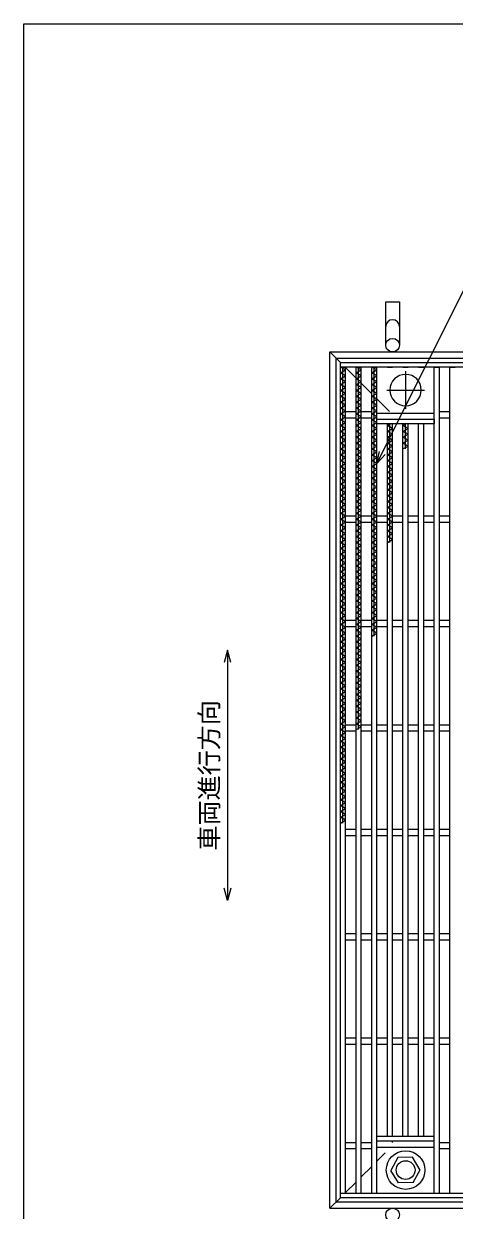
# Model space of a CAD drawing. Units: millimetres, scale not verified. Extents: x -1456 to 1385, y -1026 to 843.
# Drawn here: x -1383 to -971, y -294 to 843 of the extents above; entities that cross this region are included whole.
import ezdxf
from ezdxf.enums import TextEntityAlignment as Align

# ---------------------------------------------------------------- set-up
doc = ezdxf.new("R2010")
doc.units = ezdxf.units.MM
doc.header["$LTSCALE"] = 8
doc.linetypes.add('CHAIN', pattern=[18.5, 12, -1.5, 3.5, -1.5])
doc.linetypes.add('DASHED', pattern=[7.5, 6, -1.5])
for name, color, linetype, lineweight in [('0_2', 150, 'Continuous', 25), ('16', 3, 'Continuous', 25), ('19', 6, 'Continuous', 25), ('22', 4, 'Continuous', 25)]:
    doc.layers.add(name, color=color, linetype=linetype, lineweight=lineweight)
doc.styles.add('ベクトル', font='')
doc.styles.get('ベクトル').set_extended_font_data('ベクトル')

msp = doc.modelspace()

# ---------------------------------------------------------------- linework, layer by layer
at = {"layer": '0_2'}
for p, q in [((-1383.2, -917.2), (-1383.2, 842.8)), ((-1383.2, 842.8), (1384.8, 842.8))]:
    msp.add_line(p, q, dxfattribs=at)
at = {"layer": '16'}
for p, q in [((-1080, 518.5), (-280, 518.5)), ((-1080, 514), (-1080, 518.5)), ((-280, 514), (-1080, 514)), ((-1080, -277), (-1080, 514)), ((-1080, 514), (-1075, 514)), ((-1075, 511.2), (-1080, 514)), ((-1077.5, 77.2), (-1077.5, 514)), ((-1075, -277), (-1075, 514)), ((-1065, -277), (-1065, 514)), ((-1065, 514), (-1060, 514)), ((-1060, 511.2), (-1065, 514)), ((-1062.5, 166.8), (-1062.5, 514)), ((-1060, -277), (-1060, 514)), ((-1050, -277), (-1050, 514)), ((-1050, 514), (-1045, 514)), ((-1045, 511.2), (-1050, 514)), ((-1047.5, 256.4), (-1047.5, 514)), ((-1045, -277), (-1045, 514)), ((-1035, 514), (-1030, 514)), ((-1020, 514), (-1015, 514)), ((-1005, 514), (-1000, 514)), ((-990, -277), (-990, 514)), ((-990, 514), (-985, 514)), ((-985, -277), (-985, 514)), ((-975, -277), (-975, 514)), ((-975, 514), (-970, 514)), ((-1080, 508.4), (-1075, 511.2)), ((-1075, 505.6), (-1080, 508.4)), ((-1080, 502.8), (-1075, 505.6)), ((-1075, 500), (-1080, 502.8)), ((-1080, 497.2), (-1075, 500)), ((-1065, 508.4), (-1060, 511.2)), ((-1060, 505.6), (-1065, 508.4)), ((-1065, 502.8), (-1060, 505.6)), ((-1060, 500), (-1065, 502.8)), ((-1065, 497.2), (-1060, 500)), ((-1050, 508.4), (-1045, 511.2)), ((-1045, 505.6), (-1050, 508.4)), ((-1050, 502.8), (-1045, 505.6)), ((-1045, 500), (-1050, 502.8)), ((-1050, 497.2), (-1045, 500)), ((-1075, 494.4), (-1080, 497.2)), ((-1080, 491.6), (-1075, 494.4)), ((-1075, 488.8), (-1080, 491.6)), ((-1080, 486), (-1075, 488.8)), ((-1060, 494.4), (-1065, 497.2)), ((-1065, 491.6), (-1060, 494.4)), ((-1060, 488.8), (-1065, 491.6)), ((-1065, 486), (-1060, 488.8)), ((-1045, 494.4), (-1050, 497.2)), ((-1050, 491.6), (-1045, 494.4)), ((-1045, 488.8), (-1050, 491.6)), ((-1050, 486), (-1045, 488.8)), ((-1075, 483.2), (-1080, 486)), ((-1080, 480.4), (-1075, 483.2)), ((-1075, 477.6), (-1080, 480.4)), ((-1080, 474.8), (-1075, 477.6)), ((-1060, 483.2), (-1065, 486)), ((-1065, 480.4), (-1060, 483.2)), ((-1060, 477.6), (-1065, 480.4)), ((-1065, 474.8), (-1060, 477.6)), ((-1045, 483.2), (-1050, 486)), ((-1050, 480.4), (-1045, 483.2)), ((-1045, 477.6), (-1050, 480.4)), ((-1050, 474.8), (-1045, 477.6)), ((-1075, 472), (-1080, 474.8)), ((-1080, 469.2), (-1075, 472)), ((-1075, 466.4), (-1080, 469.2)), ((-1080, 463.6), (-1075, 466.4)), ((-1075, 471.5), (-1065, 471.5)), ((-1060, 472), (-1065, 474.8)), ((-1065, 469.2), (-1060, 472)), ((-1060, 466.4), (-1065, 469.2)), ((-1065, 463.6), (-1060, 466.4)), ((-1060, 471.5), (-1050, 471.5)), ((-1045, 472), (-1050, 474.8)), ((-1050, 469.2), (-1045, 472)), ((-1045, 466.4), (-1050, 469.2)), ((-1050, 463.6), (-1045, 466.4)), ((-1045, 470), (-990, 470)), ((-985, 471.5), (-975, 471.5)), ((-1075, 460.8), (-1080, 463.6)), ((-1080, 458), (-1075, 460.8)), ((-1075, 455.2), (-1080, 458)), ((-1080, 452.4), (-1075, 455.2)), ((-1075, 465.5), (-1065, 465.5)), ((-1060, 460.8), (-1065, 463.6)), ((-1065, 458), (-1060, 460.8)), ((-1060, 455.2), (-1065, 458)), ((-1065, 452.4), (-1060, 455.2)), ((-1060, 465.5), (-1050, 465.5)), ((-1045, 460.8), (-1050, 463.6)), ((-1050, 458), (-1045, 460.8)), ((-1045, 455.2), (-1050, 458)), ((-1050, 452.4), (-1045, 455.2)), ((-1045, 464), (-990, 464)), ((-1045, 459.5), (-1045, 464)), ((-990, 459.5), (-1045, 459.5)), ((-1035, -222.5), (-1035, 459.5)), ((-1035, 458), (-1032.3, 459.5)), ((-1030, 455.2), (-1035, 458)), ((-1035, 452.4), (-1030, 455.2)), ((-1032.5, 346), (-1032.5, 459.5)), ((-1030, -222.5), (-1030, 459.5)), ((-1020, -222.5), (-1020, 459.5)), ((-1020, 458), (-1017.3, 459.5)), ((-1015, 455.2), (-1020, 458)), ((-1020, 452.4), (-1015, 455.2)), ((-1017.5, 435.6), (-1017.5, 459.5)), ((-1015, -222.5), (-1015, 459.5)), ((-1005, -222.5), (-1005, 459.5)), ((-1000, -222.5), (-1000, 459.5)), ((-990, 464), (-990, 459.5)), ((-985, 465.5), (-975, 465.5)), ((-1075, 449.6), (-1080, 452.4)), ((-1080, 446.8), (-1075, 449.6)), ((-1075, 444), (-1080, 446.8)), ((-1080, 441.2), (-1075, 444)), ((-1060, 449.6), (-1065, 452.4)), ((-1065, 446.8), (-1060, 449.6)), ((-1060, 444), (-1065, 446.8)), ((-1065, 441.2), (-1060, 444)), ((-1045, 449.6), (-1050, 452.4)), ((-1050, 446.8), (-1045, 449.6)), ((-1045, 444), (-1050, 446.8)), ((-1050, 441.2), (-1045, 444)), ((-1030, 449.6), (-1035, 452.4)), ((-1035, 446.8), (-1030, 449.6)), ((-1030, 444), (-1035, 446.8)), ((-1035, 441.2), (-1030, 444)), ((-1015, 449.6), (-1020, 452.4)), ((-1020, 446.8), (-1015, 449.6)), ((-1015, 444), (-1020, 446.8)), ((-1020, 441.2), (-1015, 444)), ((-1075, 438.4), (-1080, 441.2)), ((-1080, 435.6), (-1075, 438.4)), ((-1075, 432.8), (-1080, 435.6)), ((-1080, 430), (-1075, 432.8)), ((-1060, 438.4), (-1065, 441.2)), ((-1065, 435.6), (-1060, 438.4)), ((-1060, 432.8), (-1065, 435.6)), ((-1065, 430), (-1060, 432.8)), ((-1045, 438.4), (-1050, 441.2)), ((-1050, 435.6), (-1045, 438.4)), ((-1045, 432.8), (-1050, 435.6)), ((-1050, 430), (-1045, 432.8)), ((-1030, 438.4), (-1035, 441.2)), ((-1035, 435.6), (-1030, 438.4)), ((-1030, 432.8), (-1035, 435.6)), ((-1035, 430), (-1030, 432.8)), ((-1015, 438.4), (-1020, 441.2)), ((-1020, 435.6), (-1015, 438.4)), ((-1075, 427.2), (-1080, 430)), ((-1080, 424.4), (-1075, 427.2)), ((-1075, 421.6), (-1080, 424.4)), ((-1080, 418.8), (-1075, 421.6)), ((-1060, 427.2), (-1065, 430)), ((-1065, 424.4), (-1060, 427.2)), ((-1060, 421.6), (-1065, 424.4)), ((-1065, 418.8), (-1060, 421.6)), ((-1045, 427.2), (-1050, 430)), ((-1050, 424.4), (-1045, 427.2)), ((-1045, 421.6), (-1050, 424.4)), ((-1050, 418.8), (-1045, 421.6)), ((-1030, 427.2), (-1035, 430)), ((-1035, 424.4), (-1030, 427.2)), ((-1030, 421.6), (-1035, 424.4)), ((-1035, 418.8), (-1030, 421.6)), ((-1075, 416), (-1080, 418.8)), ((-1080, 413.2), (-1075, 416)), ((-1075, 410.4), (-1080, 413.2)), ((-1080, 407.6), (-1075, 410.4)), ((-1060, 416), (-1065, 418.8)), ((-1065, 413.2), (-1060, 416)), ((-1060, 410.4), (-1065, 413.2)), ((-1065, 407.6), (-1060, 410.4)), ((-1045, 416), (-1050, 418.8)), ((-1050, 413.2), (-1045, 416)), ((-1045, 410.4), (-1050, 413.2)), ((-1050, 407.6), (-1045, 410.4)), ((-1030, 416), (-1035, 418.8)), ((-1035, 413.2), (-1030, 416)), ((-1030, 410.4), (-1035, 413.2)), ((-1035, 407.6), (-1030, 410.4)), ((-1075, 404.8), (-1080, 407.6)), ((-1080, 402), (-1075, 404.8)), ((-1075, 399.2), (-1080, 402)), ((-1080, 396.4), (-1075, 399.2)), ((-1060, 404.8), (-1065, 407.6)), ((-1065, 402), (-1060, 404.8)), ((-1060, 399.2), (-1065, 402)), ((-1065, 396.4), (-1060, 399.2)), ((-1045, 404.8), (-1050, 407.6)), ((-1050, 402), (-1045, 404.8)), ((-1045, 399.2), (-1050, 402)), ((-1050, 396.4), (-1045, 399.2)), ((-1030, 404.8), (-1035, 407.6)), ((-1035, 402), (-1030, 404.8)), ((-1030, 399.2), (-1035, 402)), ((-1035, 396.4), (-1030, 399.2)), ((-1075, 393.6), (-1080, 396.4)), ((-1080, 390.8), (-1075, 393.6)), ((-1075, 388), (-1080, 390.8)), ((-1080, 385.2), (-1075, 388)), ((-1060, 393.6), (-1065, 396.4)), ((-1065, 390.8), (-1060, 393.6)), ((-1060, 388), (-1065, 390.8)), ((-1065, 385.2), (-1060, 388)), ((-1045, 393.6), (-1050, 396.4)), ((-1050, 390.8), (-1045, 393.6)), ((-1045, 388), (-1050, 390.8)), ((-1050, 385.2), (-1045, 388)), ((-1030, 393.6), (-1035, 396.4)), ((-1035, 390.8), (-1030, 393.6)), ((-1030, 388), (-1035, 390.8)), ((-1035, 385.2), (-1030, 388)), ((-1075, 382.4), (-1080, 385.2)), ((-1080, 379.6), (-1075, 382.4)), ((-1075, 376.8), (-1080, 379.6)), ((-1080, 374), (-1075, 376.8)), ((-1060, 382.4), (-1065, 385.2)), ((-1065, 379.6), (-1060, 382.4)), ((-1060, 376.8), (-1065, 379.6)), ((-1065, 374), (-1060, 376.8)), ((-1045, 382.4), (-1050, 385.2)), ((-1050, 379.6), (-1045, 382.4)), ((-1045, 376.8), (-1050, 379.6)), ((-1050, 374), (-1045, 376.8)), ((-1030, 382.4), (-1035, 385.2)), ((-1035, 379.6), (-1030, 382.4)), ((-1030, 376.8), (-1035, 379.6)), ((-1035, 374), (-1030, 376.8)), ((-1075, 371.2), (-1080, 374)), ((-1080, 368.4), (-1075, 371.2)), ((-1075, 365.6), (-1080, 368.4)), ((-1080, 362.8), (-1075, 365.6)), ((-1075, 371.5), (-1065, 371.5)), ((-1075, 365.5), (-1065, 365.5)), ((-1060, 371.2), (-1065, 374)), ((-1065, 368.4), (-1060, 371.2)), ((-1060, 365.6), (-1065, 368.4)), ((-1065, 362.8), (-1060, 365.6)), ((-1060, 371.5), (-1050, 371.5)), ((-1060, 365.5), (-1050, 365.5)), ((-1045, 371.2), (-1050, 374)), ((-1050, 368.4), (-1045, 371.2)), ((-1045, 365.6), (-1050, 368.4)), ((-1050, 362.8), (-1045, 365.6)), ((-1045, 371.5), (-1035, 371.5)), ((-1045, 365.5), (-1035, 365.5)), ((-1030, 371.2), (-1035, 374)), ((-1035, 368.4), (-1030, 371.2)), ((-1030, 365.6), (-1035, 368.4)), ((-1035, 362.8), (-1030, 365.6)), ((-1030, 371.5), (-1020, 371.5)), ((-1030, 365.5), (-1020, 365.5)), ((-1015, 371.5), (-1005, 371.5)), ((-1015, 365.5), (-1005, 365.5)), ((-1000, 371.5), (-990, 371.5)), ((-1000, 365.5), (-990, 365.5)), ((-985, 371.5), (-975, 371.5)), ((-985, 365.5), (-975, 365.5)), ((-1075, 360), (-1080, 362.8)), ((-1080, 357.2), (-1075, 360)), ((-1075, 354.4), (-1080, 357.2)), ((-1080, 351.6), (-1075, 354.4)), ((-1060, 360), (-1065, 362.8)), ((-1065, 357.2), (-1060, 360)), ((-1060, 354.4), (-1065, 357.2)), ((-1065, 351.6), (-1060, 354.4)), ((-1045, 360), (-1050, 362.8)), ((-1050, 357.2), (-1045, 360)), ((-1045, 354.4), (-1050, 357.2)), ((-1050, 351.6), (-1045, 354.4)), ((-1030, 360), (-1035, 362.8)), ((-1035, 357.2), (-1030, 360)), ((-1030, 354.4), (-1035, 357.2)), ((-1035, 351.6), (-1030, 354.4)), ((-1075, 348.8), (-1080, 351.6)), ((-1080, 346), (-1075, 348.8)), ((-1075, 343.2), (-1080, 346)), ((-1080, 340.4), (-1075, 343.2)), ((-1060, 348.8), (-1065, 351.6)), ((-1065, 346), (-1060, 348.8)), ((-1060, 343.2), (-1065, 346)), ((-1065, 340.4), (-1060, 343.2)), ((-1045, 348.8), (-1050, 351.6)), ((-1050, 346), (-1045, 348.8)), ((-1045, 343.2), (-1050, 346)), ((-1050, 340.4), (-1045, 343.2)), ((-1030, 348.8), (-1035, 351.6)), ((-1035, 346), (-1030, 348.8)), ((-1075, 337.6), (-1080, 340.4)), ((-1080, 334.8), (-1075, 337.6)), ((-1075, 332), (-1080, 334.8)), ((-1080, 329.2), (-1075, 332)), ((-1060, 337.6), (-1065, 340.4)), ((-1065, 334.8), (-1060, 337.6)), ((-1060, 332), (-1065, 334.8)), ((-1065, 329.2), (-1060, 332)), ((-1045, 337.6), (-1050, 340.4)), ((-1050, 334.8), (-1045, 337.6)), ((-1045, 332), (-1050, 334.8)), ((-1050, 329.2), (-1045, 332)), ((-1075, 326.4), (-1080, 329.2)), ((-1080, 323.6), (-1075, 326.4)), ((-1075, 320.8), (-1080, 323.6)), ((-1080, 318), (-1075, 320.8)), ((-1060, 326.4), (-1065, 329.2)), ((-1065, 323.6), (-1060, 326.4)), ((-1060, 320.8), (-1065, 323.6)), ((-1065, 318), (-1060, 320.8)), ((-1045, 326.4), (-1050, 329.2)), ((-1050, 323.6), (-1045, 326.4)), ((-1045, 320.8), (-1050, 323.6)), ((-1050, 318), (-1045, 320.8)), ((-1075, 315.2), (-1080, 318)), ((-1080, 312.4), (-1075, 315.2)), ((-1075, 309.6), (-1080, 312.4)), ((-1080, 306.8), (-1075, 309.6)), ((-1060, 315.2), (-1065, 318)), ((-1065, 312.4), (-1060, 315.2)), ((-1060, 309.6), (-1065, 312.4)), ((-1065, 306.8), (-1060, 309.6)), ((-1045, 315.2), (-1050, 318)), ((-1050, 312.4), (-1045, 315.2)), ((-1045, 309.6), (-1050, 312.4)), ((-1050, 306.8), (-1045, 309.6)), ((-1075, 304), (-1080, 306.8)), ((-1080, 301.2), (-1075, 304)), ((-1075, 298.4), (-1080, 301.2)), ((-1080, 295.6), (-1075, 298.4)), ((-1075, 292.8), (-1080, 295.6)), ((-1060, 304), (-1065, 306.8)), ((-1065, 301.2), (-1060, 304)), ((-1060, 298.4), (-1065, 301.2)), ((-1065, 295.6), (-1060, 298.4)), ((-1060, 292.8), (-1065, 295.6)), ((-1045, 304), (-1050, 306.8)), ((-1050, 301.2), (-1045, 304)), ((-1045, 298.4), (-1050, 301.2)), ((-1050, 295.6), (-1045, 298.4)), ((-1045, 292.8), (-1050, 295.6)), ((-1080, 290), (-1075, 292.8)), ((-1075, 287.2), (-1080, 290)), ((-1080, 284.4), (-1075, 287.2)), ((-1075, 281.6), (-1080, 284.4)), ((-1065, 290), (-1060, 292.8)), ((-1060, 287.2), (-1065, 290)), ((-1065, 284.4), (-1060, 287.2)), ((-1060, 281.6), (-1065, 284.4)), ((-1050, 290), (-1045, 292.8)), ((-1045, 287.2), (-1050, 290)), ((-1050, 284.4), (-1045, 287.2)), ((-1045, 281.6), (-1050, 284.4)), ((-1080, 278.8), (-1075, 281.6)), ((-1075, 276), (-1080, 278.8)), ((-1080, 273.2), (-1075, 276)), ((-1075, 270.4), (-1080, 273.2)), ((-1065, 278.8), (-1060, 281.6)), ((-1060, 276), (-1065, 278.8)), ((-1065, 273.2), (-1060, 276)), ((-1060, 270.4), (-1065, 273.2)), ((-1050, 278.8), (-1045, 281.6)), ((-1045, 276), (-1050, 278.8)), ((-1050, 273.2), (-1045, 276)), ((-1045, 270.4), (-1050, 273.2)), ((-1080, 267.6), (-1075, 270.4)), ((-1075, 264.8), (-1080, 267.6)), ((-1080, 262), (-1075, 264.8)), ((-1075, 259.2), (-1080, 262)), ((-1075, 271.5), (-1065, 271.5)), ((-1075, 265.5), (-1065, 265.5)), ((-1065, 267.6), (-1060, 270.4)), ((-1060, 264.8), (-1065, 267.6)), ((-1065, 262), (-1060, 264.8)), ((-1060, 259.2), (-1065, 262)), ((-1060, 271.5), (-1050, 271.5)), ((-1060, 265.5), (-1050, 265.5)), ((-1050, 267.6), (-1045, 270.4)), ((-1045, 264.8), (-1050, 267.6)), ((-1050, 262), (-1045, 264.8)), ((-1045, 259.2), (-1050, 262)), ((-1045, 271.5), (-1035, 271.5)), ((-1045, 265.5), (-1035, 265.5)), ((-1030, 271.5), (-1020, 271.5)), ((-1030, 265.5), (-1020, 265.5)), ((-1015, 271.5), (-1005, 271.5)), ((-1015, 265.5), (-1005, 265.5)), ((-1000, 271.5), (-990, 271.5)), ((-1000, 265.5), (-990, 265.5)), ((-985, 271.5), (-975, 271.5)), ((-985, 265.5), (-975, 265.5)), ((-1080, 256.4), (-1075, 259.2)), ((-1075, 253.6), (-1080, 256.4)), ((-1080, 250.8), (-1075, 253.6)), ((-1075, 248), (-1080, 250.8)), ((-1065, 256.4), (-1060, 259.2)), ((-1060, 253.6), (-1065, 256.4)), ((-1065, 250.8), (-1060, 253.6)), ((-1060, 248), (-1065, 250.8)), ((-1050, 256.4), (-1045, 259.2)), ((-1080, 245.2), (-1075, 248)), ((-1075, 242.4), (-1080, 245.2)), ((-1080, 239.6), (-1075, 242.4)), ((-1075, 236.8), (-1080, 239.6)), ((-1065, 245.2), (-1060, 248)), ((-1060, 242.4), (-1065, 245.2)), ((-1065, 239.6), (-1060, 242.4)), ((-1060, 236.8), (-1065, 239.6)), ((-1080, 234), (-1075, 236.8)), ((-1075, 231.2), (-1080, 234)), ((-1080, 228.4), (-1075, 231.2)), ((-1075, 225.6), (-1080, 228.4)), ((-1065, 234), (-1060, 236.8)), ((-1060, 231.2), (-1065, 234)), ((-1065, 228.4), (-1060, 231.2)), ((-1060, 225.6), (-1065, 228.4)), ((-1080, 222.8), (-1075, 225.6)), ((-1075, 220), (-1080, 222.8)), ((-1080, 217.2), (-1075, 220)), ((-1075, 214.4), (-1080, 217.2)), ((-1065, 222.8), (-1060, 225.6)), ((-1060, 220), (-1065, 222.8)), ((-1065, 217.2), (-1060, 220)), ((-1060, 214.4), (-1065, 217.2)), ((-1080, 211.6), (-1075, 214.4)), ((-1075, 208.8), (-1080, 211.6)), ((-1080, 206), (-1075, 208.8)), ((-1075, 203.2), (-1080, 206)), ((-1065, 211.6), (-1060, 214.4)), ((-1060, 208.8), (-1065, 211.6)), ((-1065, 206), (-1060, 208.8)), ((-1060, 203.2), (-1065, 206)), ((-1080, 200.4), (-1075, 203.2)), ((-1075, 197.6), (-1080, 200.4)), ((-1080, 194.8), (-1075, 197.6)), ((-1075, 192), (-1080, 194.8)), ((-1065, 200.4), (-1060, 203.2)), ((-1060, 197.6), (-1065, 200.4)), ((-1065, 194.8), (-1060, 197.6)), ((-1060, 192), (-1065, 194.8)), ((-1080, 189.2), (-1075, 192)), ((-1075, 186.4), (-1080, 189.2)), ((-1080, 183.6), (-1075, 186.4)), ((-1075, 180.8), (-1080, 183.6)), ((-1065, 189.2), (-1060, 192)), ((-1060, 186.4), (-1065, 189.2)), ((-1065, 183.6), (-1060, 186.4)), ((-1060, 180.8), (-1065, 183.6)), ((-1080, 178), (-1075, 180.8)), ((-1075, 175.2), (-1080, 178)), ((-1080, 172.4), (-1075, 175.2)), ((-1075, 169.6), (-1080, 172.4)), ((-1075, 171.5), (-1065, 171.5)), ((-1065, 178), (-1060, 180.8)), ((-1060, 175.2), (-1065, 178)), ((-1065, 172.4), (-1060, 175.2)), ((-1060, 169.6), (-1065, 172.4)), ((-1060, 171.5), (-1050, 171.5)), ((-1045, 171.5), (-1035, 171.5)), ((-1030, 171.5), (-1020, 171.5)), ((-1015, 171.5), (-1005, 171.5)), ((-1000, 171.5), (-990, 171.5)), ((-985, 171.5), (-975, 171.5)), ((-1080, 166.8), (-1075, 169.6)), ((-1075, 164), (-1080, 166.8)), ((-1080, 161.2), (-1075, 164)), ((-1075, 158.4), (-1080, 161.2)), ((-1075, 165.5), (-1065, 165.5)), ((-1065, 166.8), (-1060, 169.6)), ((-1060, 165.5), (-1050, 165.5)), ((-1045, 165.5), (-1035, 165.5)), ((-1030, 165.5), (-1020, 165.5)), ((-1015, 165.5), (-1005, 165.5)), ((-1000, 165.5), (-990, 165.5)), ((-985, 165.5), (-975, 165.5)), ((-1080, 155.6), (-1075, 158.4)), ((-1075, 152.8), (-1080, 155.6)), ((-1080, 150), (-1075, 152.8)), ((-1075, 147.2), (-1080, 150)), ((-1080, 144.4), (-1075, 147.2)), ((-1075, 141.6), (-1080, 144.4)), ((-1080, 138.8), (-1075, 141.6)), ((-1075, 136), (-1080, 138.8)), ((-1080, 133.2), (-1075, 136)), ((-1075, 130.4), (-1080, 133.2)), ((-1080, 127.6), (-1075, 130.4)), ((-1075, 124.8), (-1080, 127.6)), ((-1080, 122), (-1075, 124.8)), ((-1075, 119.2), (-1080, 122)), ((-1080, 116.4), (-1075, 119.2)), ((-1075, 113.6), (-1080, 116.4)), ((-1080, 110.8), (-1075, 113.6)), ((-1075, 108), (-1080, 110.8)), ((-1080, 105.2), (-1075, 108)), ((-1075, 102.4), (-1080, 105.2)), ((-1080, 99.6), (-1075, 102.4)), ((-1075, 96.8), (-1080, 99.6)), ((-1080, 94), (-1075, 96.8)), ((-1075, 91.2), (-1080, 94)), ((-1080, 88.4), (-1075, 91.2)), ((-1075, 85.6), (-1080, 88.4)), ((-1080, 82.8), (-1075, 85.6)), ((-1075, 80), (-1080, 82.8)), ((-1080, 77.2), (-1075, 80)), ((-1075, 71.5), (-1065, 71.5)), ((-1060, 71.5), (-1050, 71.5)), ((-1045, 71.5), (-1035, 71.5)), ((-1030, 71.5), (-1020, 71.5)), ((-1015, 71.5), (-1005, 71.5)), ((-1000, 71.5), (-990, 71.5)), ((-985, 71.5), (-975, 71.5)), ((-1075, 65.5), (-1065, 65.5)), ((-1060, 65.5), (-1050, 65.5)), ((-1045, 65.5), (-1035, 65.5)), ((-1030, 65.5), (-1020, 65.5)), ((-1015, 65.5), (-1005, 65.5)), ((-1000, 65.5), (-990, 65.5)), ((-985, 65.5), (-975, 65.5)), ((-1075, -28.5), (-1065, -28.5)), ((-1060, -28.5), (-1050, -28.5)), ((-1045, -28.5), (-1035, -28.5)), ((-1030, -28.5), (-1020, -28.5)), ((-1015, -28.5), (-1005, -28.5)), ((-1000, -28.5), (-990, -28.5)), ((-985, -28.5), (-975, -28.5)), ((-1075, -34.5), (-1065, -34.5)), ((-1060, -34.5), (-1050, -34.5)), ((-1045, -34.5), (-1035, -34.5)), ((-1030, -34.5), (-1020, -34.5)), ((-1015, -34.5), (-1005, -34.5)), ((-1000, -34.5), (-990, -34.5)), ((-985, -34.5), (-975, -34.5)), ((-1075, -128.5), (-1065, -128.5)), ((-1075, -134.5), (-1065, -134.5)), ((-1060, -128.5), (-1050, -128.5)), ((-1060, -134.5), (-1050, -134.5)), ((-1045, -128.5), (-1035, -128.5)), ((-1045, -134.5), (-1035, -134.5)), ((-1030, -128.5), (-1020, -128.5)), ((-1030, -134.5), (-1020, -134.5)), ((-1015, -128.5), (-1005, -128.5)), ((-1015, -134.5), (-1005, -134.5)), ((-1000, -128.5), (-990, -128.5)), ((-1000, -134.5), (-990, -134.5)), ((-985, -128.5), (-975, -128.5)), ((-985, -134.5), (-975, -134.5)), ((-1045, -222.5), (-990, -222.5)), ((-1045, -227), (-1045, -222.5)), ((-1045, -227), (-990, -227)), ((-990, -227), (-990, -222.5)), ((-1075, -228.5), (-1065, -228.5)), ((-1075, -234.5), (-1065, -234.5)), ((-1060, -228.5), (-1050, -228.5)), ((-1060, -234.5), (-1050, -234.5)), ((-1045, -233), (-990, -233)), ((-985, -228.5), (-975, -228.5)), ((-985, -234.5), (-975, -234.5)), ((-1024.8, -243.1), (-1031.5, -255.3)), ((-1010.8, -242.7), (-1024.8, -243.1)), ((-1003.5, -255), (-1010.8, -242.7)), ((-1024.2, -267.3), (-1031.5, -255.3)), ((-1010.2, -266.9), (-1003.5, -254.7)), ((-1010.2, -266.9), (-1024.2, -267.3)), ((-1080, -277), (-280, -277)), ((-1080, -281.5), (-1080, -277)), ((-1080, -277), (-1075, -277)), ((-280, -281.5), (-1080, -281.5)), ((-1065, -277), (-1060, -277)), ((-1050, -277), (-1045, -277)), ((-1035, -277), (-1030, -277)), ((-1020, -277), (-1015, -277)), ((-1005, -277), (-1000, -277)), ((-990, -277), (-985, -277)), ((-975, -277), (-970, -277))]:
    msp.add_line(p, q, dxfattribs=at)
at = {"layer": '16', "linetype": 'CHAIN'}
for p, q in [((-1017.5, 510), (-1017.5, 474)), ((-1035.5, 492), (-999.5, 492))]:
    msp.add_line(p, q, dxfattribs=at)
at = {"layer": '16'}
for radius in [18.5, 9]:
    msp.add_circle((-1017.5, -255), radius, dxfattribs=at)
for start, end in [(90, 270), (270, 90)]:
    msp.add_arc((-1017.5, 492), 15, start, end, dxfattribs=at)
at = {"layer": '19'}
for p, q in [((-1036.5, 535), (-1036.5, 576.6)), ((-1036.5, 576.6), (-1023.5, 576.6)), ((-1023.5, 576.6), (-1023.5, 535)), ((-1090, 528.5), (-270, 528.5)), ((-1090, -291.5), (-1090, 528.5)), ((-1084, 522.5), (-276, 522.5)), ((-1084, -285.5), (-1084, 522.5)), ((-1090, -291.5), (-270, -291.5)), ((-1084, -285.5), (-276, -285.5))]:
    msp.add_line(p, q, dxfattribs=at)
at = {"layer": '19', "linetype": 'DASHED'}
for p, q in [((-1080, 518.5), (-1090, 528.5)), ((-1065, 503.5), (-1075, 513.5)), ((-1050, 488.5), (-1060, 498.5)), ((-1033, 471.5), (-1045, 483.5)), ((-1030, -228.5), (-1030, -227)), ((-1045, -246.5), (-1037, -238.5)), ((-1060, -261.5), (-1050, -251.5)), ((-1075, -276.5), (-1065, -266.5)), ((-1090, -291.5), (-1080, -281.5))]:
    msp.add_line(p, q, dxfattribs=at)
at = {"layer": '19'}
for centre in [(-1030, 535), (-1030, -298)]:
    msp.add_circle(centre, 6.5, dxfattribs=at)
msp.add_arc((-1030, 552.8), 6.5, 0, 180, dxfattribs=at)
at = {"layer": '22'}
for p, q in [((-1045, 421.5), (-882.2, 747)), ((-1045, 421.5), (-1042.6, 433.2)), ((-1045, 421.5), (-1037, 430.3)), ((-1188, 243), (-1191.2, 231)), ((-1184.8, 231), (-1188, 243)), ((-1188, 243), (-1188, 3)), ((-1188, 3), (-1191.2, 15)), ((-1184.8, 15), (-1188, 3))]:
    msp.add_line(p, q, dxfattribs=at)

# ---------------------------------------------------------------- texts
at = {"layer": '22', "color": 2, "style": 'ベクトル'}
msp.add_text('車両進行方向', height=17.6, rotation=90, dxfattribs=at).set_placement((-1205.6, 51), align=Align.MIDDLE_LEFT)

doc.saveas('drawing.dxf')
